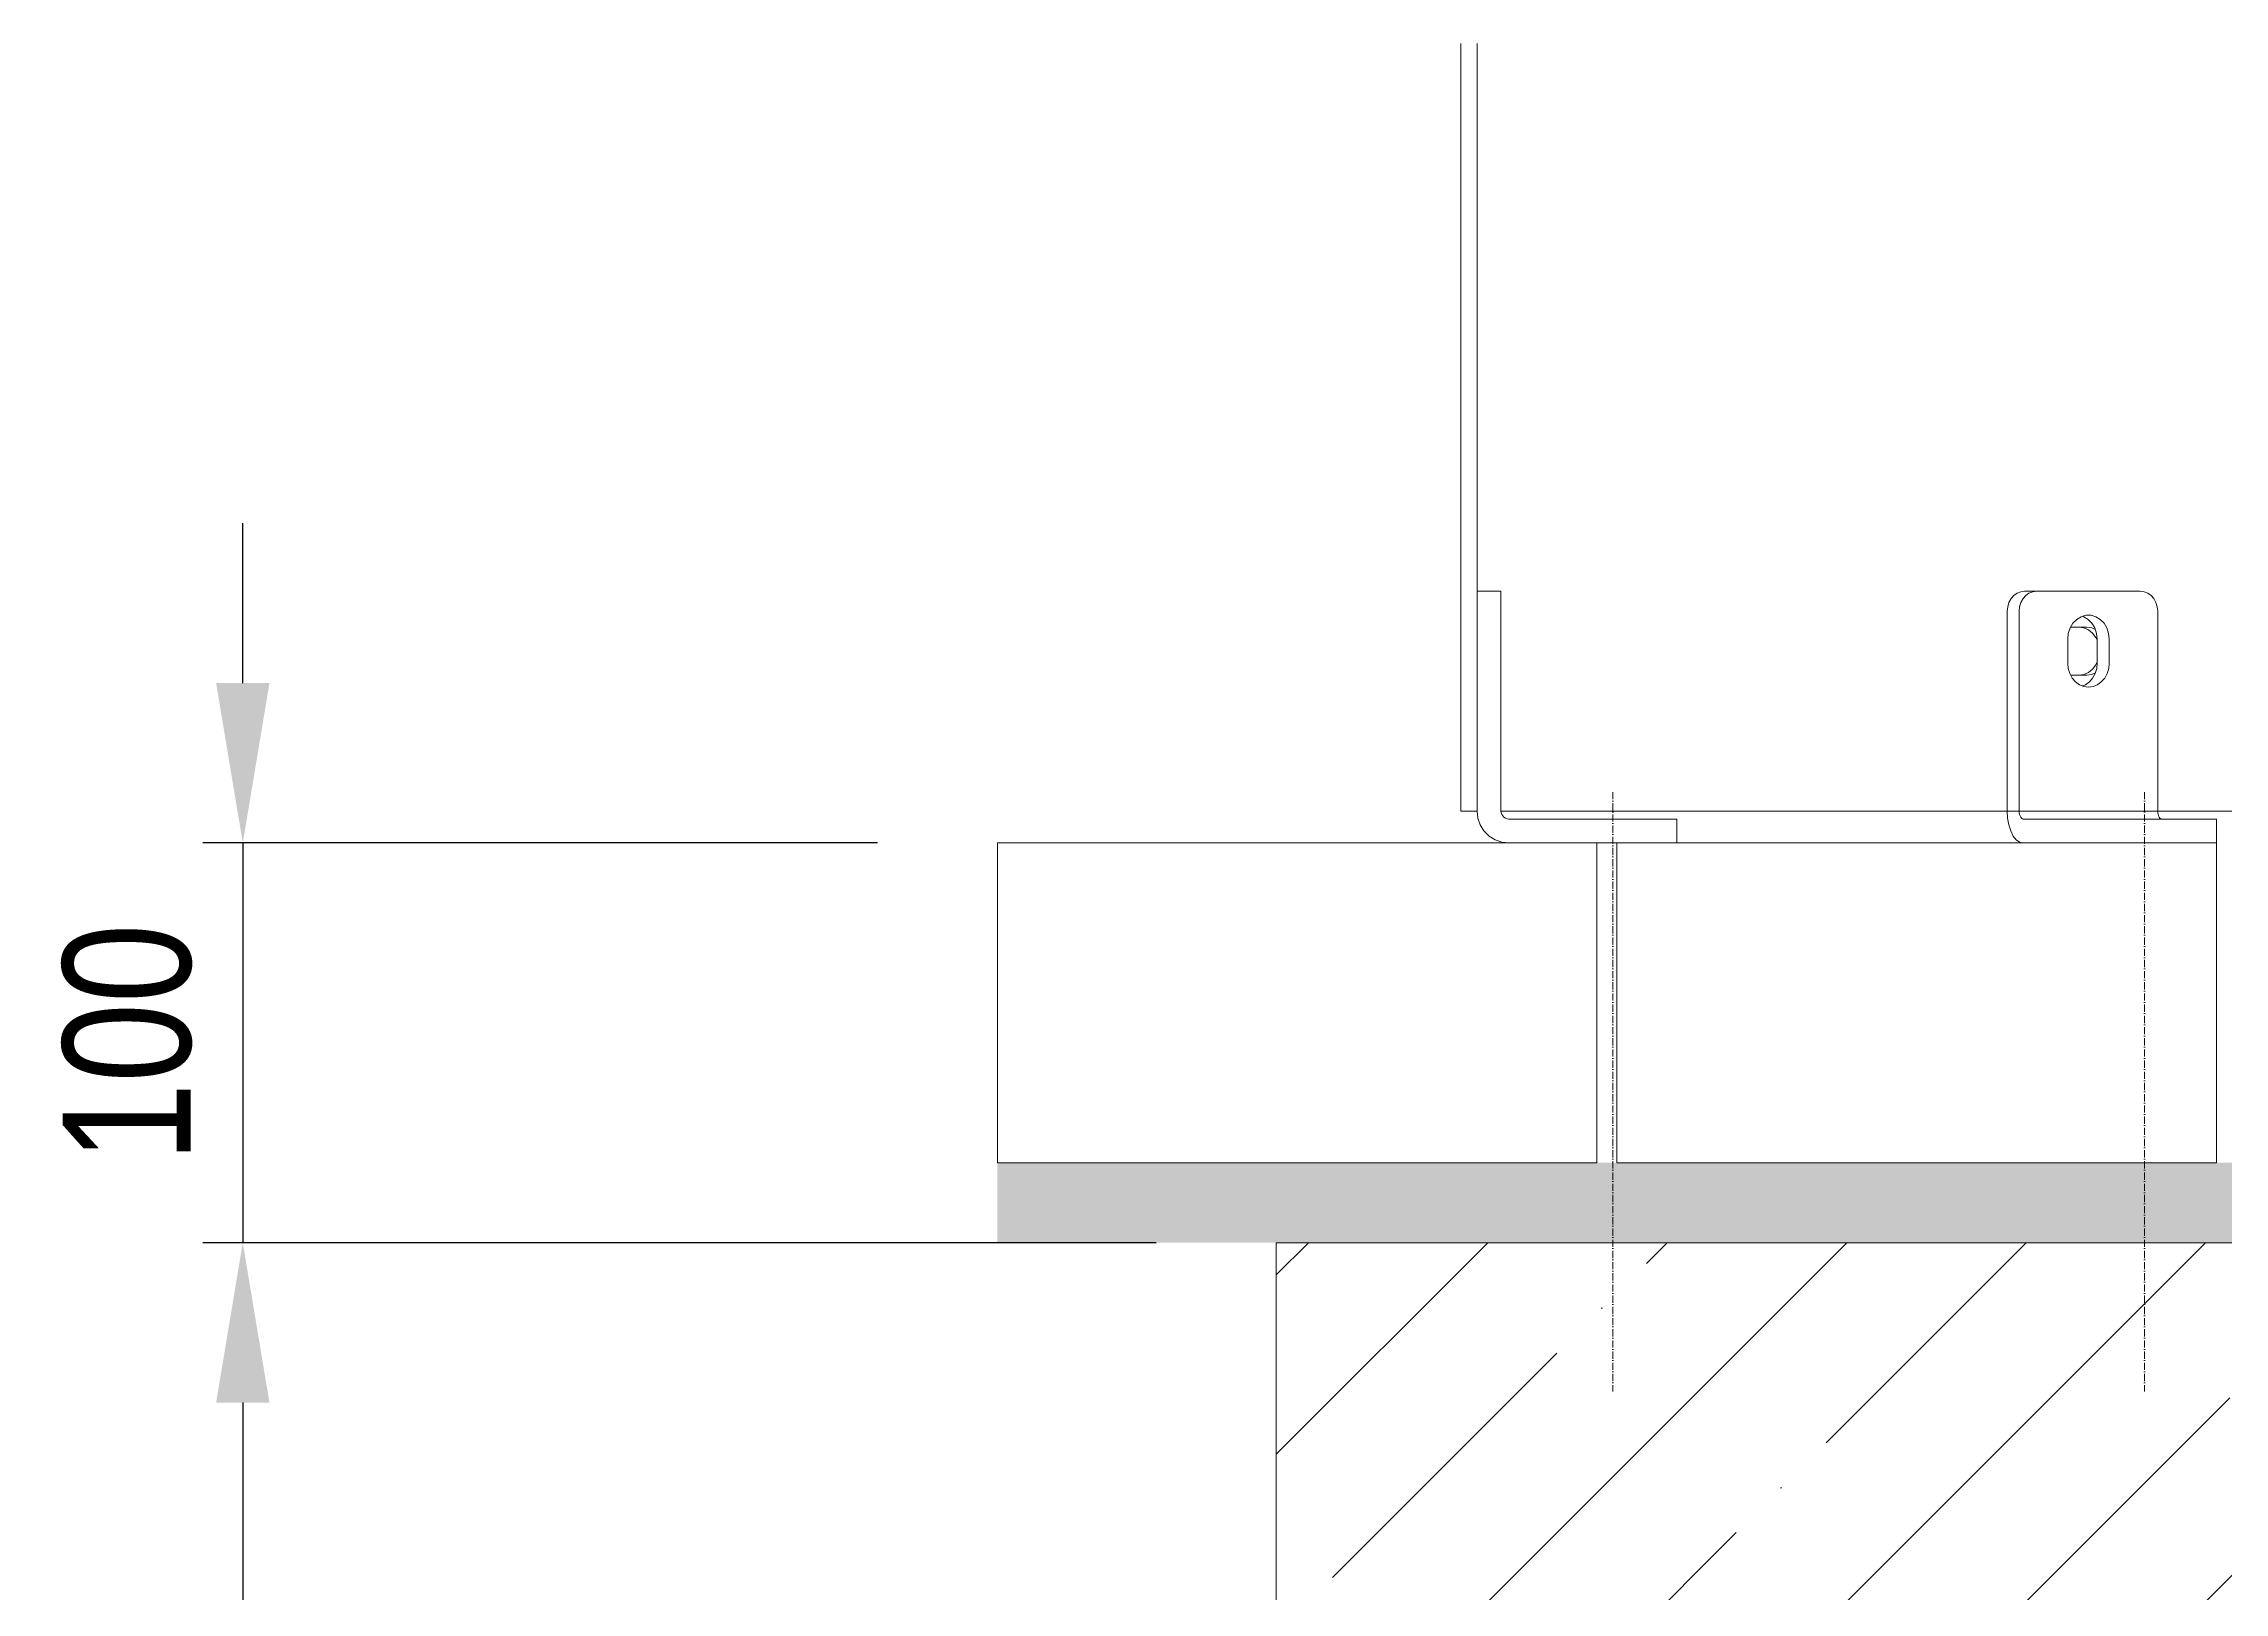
# Model space of a CAD drawing. Header units: millimetres. Extents: x 25115 to 31055, y 5999 to 10199.
# Drawn here: x 27049 to 27594, y 8167 to 8555 of the extents above; entities that cross this region are included whole.
import ezdxf

# ---------------------------------------------------------------- set-up
doc = ezdxf.new("R2010")
doc.units = ezdxf.units.MM
doc.header["$LTSCALE"] = 0.3
doc.linetypes.add('ACAD_ISO10W100', pattern=[18.5, 12, -3, 0.5, -3])
doc.linetypes.add('INCONTINUOUS', pattern=[200000.001, 200000, -0.001])
for name, color, linetype, lineweight in [('KOTY', 3, 'INCONTINUOUS', 9), ('OSY', 7, 'ACAD_ISO10W100', 15), ('Visible', 7, 'Continuous', 18)]:
    doc.layers.add(name, color=color, linetype=linetype, lineweight=lineweight)
doc.layers.add('SRAFY', color=7, linetype='Continuous', lineweight=9, true_color=0x5b5b5b)
doc.styles.add('SEACAD_Arial', font='arial.ttf', dxfattribs={"width": 0.8})
doc.dimstyles.new('ISO-25', dxfattribs={"dimtxt": 1.6, "dimasz": 2, "dimexe": 0.5, "dimexo": 1.5, "dimtad": 1, "dimdec": 0, "dimtxsty": 'SEACAD_Arial', "dimcen": 2, "dimadec": 0, "dimazin": 0, "dimtfac": 1, "dimtdec": 0, "dimtmove": 0, "dimatfit": 3, "dimfxl": 1, "dimarcsym": 0})

# ---------------------------------------------------------------- blocks, each defined once
blk = doc.blocks.new('*D431')
at = {"layer": 'Defpoints', "color": 0}
for p in [(27287.37, 8354.87), (27098.57, 8254.87), (27357.13, 8254.87)]:
    blk.add_point(p, dxfattribs=at)
at = {"layer": 'KOTY', "color": 0, "lineweight": -2}
for p, q in [((27098.57, 8394.87), (27098.57, 8434.87)), ((27257.37, 8354.87), (27088.57, 8354.87)), ((27098.57, 8354.87), (27098.57, 8254.87)), ((27327.13, 8254.87), (27088.57, 8254.87)), ((27098.57, 8214.87), (27098.57, 8174.87))]:
    blk.add_line(p, q, dxfattribs=at)
at = {"layer": 'KOTY', "color": 0}
for points in [[(27091.9, 8394.87), (27105.23, 8394.87), (27098.57, 8354.87)], [(27105.23, 8214.87), (27091.9, 8214.87), (27098.57, 8254.87)]]:
    blk.add_solid(points, dxfattribs=at)
at = {"layer": 'KOTY', "color": 0, "insert": (27069.73, 8304.87), "char_height": 32, "attachment_point": 5, "rotation": 90, "style": 'SEACAD_Arial'}
blk.add_mtext('100', dxfattribs=at)
blk = doc.blocks.new('*D430')
at = {"layer": 'Defpoints', "color": 0}
for p in [(27357.13, 8254.87), (27098.57, 7954.87), (27357.13, 7954.87)]:
    blk.add_point(p, dxfattribs=at)
at = {"layer": 'KOTY', "color": 0, "lineweight": -2}
for p, q in [((27327.13, 8254.87), (27088.57, 8254.87)), ((27098.57, 8214.87), (27098.57, 7994.87)), ((27327.13, 7954.87), (27088.57, 7954.87))]:
    blk.add_line(p, q, dxfattribs=at)
at = {"layer": 'KOTY', "color": 0}
for points in [[(27105.23, 8214.87), (27091.9, 8214.87), (27098.57, 8254.87)], [(27091.9, 7994.87), (27105.23, 7994.87), (27098.57, 7954.87)]]:
    blk.add_solid(points, dxfattribs=at)
at = {"layer": 'KOTY', "color": 0, "insert": (27069.73, 8104.87), "char_height": 32, "attachment_point": 5, "rotation": 90, "style": 'SEACAD_Arial'}
blk.add_mtext('300', dxfattribs=at)

msp = doc.modelspace()

# ---------------------------------------------------------------- hatches: boundary and pattern name
at = {"layer": 'SRAFY'}
h = msp.add_hatch(dxfattribs=at)
h.set_pattern_fill('AR-SAND', color=256, scale=0.5, style=0)
h.set_pattern_definition([(37.5, (2639.349, 3207.029), (-0.800016, 24.470662), [0, -19.304, 0, -21.59, 0, -20.6375]), (7.5, (2639.35, 3207.03), (22.476164, 35.841255), [0, -10.414, 0, -17.399, 0, -6.6675]), (327.5, (2623.728, 3207.029), (39.549619, 0.07186), [0, -6.35, 0, -22.86, 0, -29.845]), (317.5, (2623.728, 3207.03), (38.177823, 11.146466), [0, -3.175, 0, -14.986, 0, -17.145])])
h.paths.add_polyline_path([(27198.2, 8274.87), (27282.66, 8274.87), (27282.66, 8254.87), (27132.66, 8254.87), (27287.37, 8254.87), (27287.37, 8274.87), (27193.2, 8274.87)])
h.paths.add_polyline_path([(27282.66, 8274.87), (27348.2, 8274.87), (27353.2, 8274.87), (27503.2, 8274.87), (27508.2, 8274.87), (27658.2, 8274.87), (27663.2, 8274.87), (27813.2, 8274.87), (27818.2, 8274.87), (27968.2, 8274.87), (27972.23, 8274.87), (28122.23, 8274.87), (28127.23, 8274.87), (28277.23, 8274.87), (28135.43, 8274.87), (28135.04, 8274.87), (28285.82, 8274.87), (28210.43, 8274.87), (28210.43, 8254.87), (27432.66, 8254.87), (27282.66, 8254.87)])
h = msp.add_hatch(dxfattribs=at)
h.set_pattern_fill('ANSI35', color=8, scale=10, style=0)
h.set_pattern_definition([(45, (2956.124, 2839.05), (-44.90128, 44.90128), []), (45, (3001.026, 2839.05), (-44.90128, 44.90128), [79.375, -15.875, 0, -15.875])])
h.paths.add_polyline_path([(27357.13, 8254.87), (28057.13, 8254.87), (28057.13, 7954.87), (27357.13, 7954.87)])

# ---------------------------------------------------------------- linework, layer by layer
at = {"layer": 'OSY', "ltscale": 0.5}
for p, q in [((27441.39, 8367.62), (27441.39, 8217.62)), ((27574.37, 8367.62), (27574.37, 8217.62))]:
    msp.add_line(p, q, dxfattribs=at)
at = {"layer": 'SRAFY', "linetype": 'Continuous'}
for p, q in [((27437.37, 8354.87), (27287.37, 8354.87)), ((27287.37, 8354.87), (27287.37, 8274.87)), ((27437.37, 8274.87), (27437.37, 8354.87)), ((27592.37, 8354.87), (27442.37, 8354.87)), ((27442.37, 8354.87), (27442.37, 8274.87)), ((27592.37, 8274.87), (27592.37, 8354.87)), ((27287.37, 8274.87), (27437.37, 8274.87)), ((27442.37, 8274.87), (27592.37, 8274.87))]:
    msp.add_line(p, q, dxfattribs=at)
at = {"layer": 'SRAFY'}
msp.add_lwpolyline([(27357.13, 8254.87), (28057.13, 8254.87), (28057.13, 7954.87), (27357.13, 7954.87)], close=True, dxfattribs=at)
at = {"layer": 'Visible', "color": 0}
for p, q in [((27403.37, 8554.87), (27403.37, 8382.87)), ((27407.39, 8554.87), (27407.39, 8412.85)), ((27407.39, 8554.87), (27407.39, 8382.87)), ((27407.39, 8417.87), (27413.37, 8417.87)), ((27413.37, 8417.87), (27413.37, 8417.73)), ((27413.37, 8417.73), (27413.37, 8417.37)), ((27413.37, 8417.37), (27413.37, 8416.77)), ((27413.37, 8416.77), (27413.37, 8416.01)), ((27413.37, 8416.01), (27413.37, 8415.03)), ((27413.37, 8415.03), (27413.37, 8413.99)), ((27413.37, 8413.99), (27413.37, 8412.85)), ((27540.07, 8412.85), (27540.17, 8413.99)), ((27540.17, 8413.99), (27540.47, 8415.03)), ((27540.47, 8415.03), (27540.99, 8416.01)), ((27540.99, 8416.01), (27541.69, 8416.77)), ((27541.69, 8416.77), (27542.51, 8417.37)), ((27542.51, 8417.37), (27543.41, 8417.73)), ((27543.15, 8413.99), (27543.03, 8412.85)), ((27543.47, 8415.03), (27543.15, 8413.99)), ((27543.41, 8417.73), (27544.39, 8417.87)), ((27544.01, 8416.01), (27543.47, 8415.03)), ((27544.69, 8416.77), (27544.01, 8416.01)), ((27544.39, 8417.87), (27547.39, 8417.87)), ((27545.49, 8417.37), (27544.69, 8416.77)), ((27546.43, 8417.73), (27545.49, 8417.37)), ((27547.39, 8417.87), (27546.43, 8417.73)), ((27547.39, 8417.87), (27573.35, 8417.87)), ((27574.31, 8417.73), (27573.35, 8417.87)), ((27575.23, 8417.37), (27574.31, 8417.73)), ((27576.05, 8416.77), (27575.23, 8417.37)), ((27576.75, 8416.01), (27576.05, 8416.77)), ((27577.27, 8415.03), (27576.75, 8416.01)), ((27577.57, 8413.99), (27577.27, 8415.03)), ((27577.69, 8412.85), (27577.57, 8413.99)), ((27413.37, 8362.85), (27413.37, 8412.85)), ((27540.07, 8362.85), (27540.07, 8412.85)), ((27543.03, 8362.85), (27543.03, 8412.85)), ((27555.77, 8408.67), (27555.33, 8407.31)), ((27556.49, 8409.85), (27555.77, 8408.67)), ((27555.91, 8408.87), (27559.95, 8408.87)), ((27557.43, 8410.81), (27556.49, 8409.85)), ((27558.53, 8411.47), (27557.43, 8410.81)), ((27557.97, 8408.87), (27559.21, 8408.69)), ((27559.73, 8411.83), (27558.53, 8411.47)), ((27559.21, 8411.47), (27558.85, 8411.59)), ((27560.31, 8410.81), (27559.21, 8411.47)), ((27559.21, 8408.69), (27560.37, 8408.17)), ((27560.37, 8411.87), (27559.73, 8411.83)), ((27559.95, 8408.87), (27561.19, 8408.69)), ((27561.25, 8409.85), (27560.31, 8410.81)), ((27561.01, 8411.83), (27560.37, 8411.87)), ((27562.23, 8411.47), (27561.01, 8411.83)), ((27561.19, 8408.69), (27562.09, 8408.31)), ((27561.97, 8408.67), (27561.25, 8409.85)), ((27562.41, 8407.31), (27561.97, 8408.67)), ((27563.33, 8410.81), (27562.23, 8411.47)), ((27564.27, 8409.85), (27563.33, 8410.81)), ((27564.97, 8408.67), (27564.27, 8409.85)), ((27565.41, 8407.31), (27564.97, 8408.67)), ((27577.69, 8412.85), (27577.69, 8362.85)), ((27555.33, 8407.31), (27555.17, 8405.85)), ((27555.17, 8405.85), (27555.17, 8399.87)), ((27560.37, 8408.17), (27561.41, 8407.37)), ((27561.41, 8407.37), (27562.25, 8406.27)), ((27562.25, 8406.27), (27562.57, 8405.59)), ((27562.57, 8405.85), (27562.41, 8407.31)), ((27562.57, 8399.87), (27562.57, 8405.85)), ((27565.55, 8405.85), (27565.41, 8407.31)), ((27565.55, 8399.87), (27565.55, 8405.85)), ((27555.17, 8399.87), (27555.31, 8398.53)), ((27555.31, 8398.53), (27555.69, 8397.25)), ((27561.41, 8398.39), (27560.37, 8397.55)), ((27562.25, 8399.47), (27561.41, 8398.39)), ((27562.05, 8397.25), (27562.45, 8398.53)), ((27562.57, 8400.17), (27562.25, 8399.47)), ((27562.45, 8398.53), (27562.57, 8399.87)), ((27565.05, 8397.25), (27565.45, 8398.53)), ((27565.45, 8398.53), (27565.55, 8399.87)), ((27555.69, 8397.25), (27556.29, 8396.13)), ((27559.95, 8396.87), (27555.91, 8396.87)), ((27556.29, 8396.13), (27557.13, 8395.19)), ((27557.13, 8395.19), (27558.11, 8394.47)), ((27559.21, 8397.03), (27557.97, 8396.87)), ((27558.11, 8394.47), (27559.21, 8394.03)), ((27558.85, 8394.17), (27559.63, 8394.47)), ((27560.37, 8397.55), (27559.21, 8397.03)), ((27559.21, 8394.03), (27560.37, 8393.87)), ((27559.63, 8394.47), (27560.63, 8395.19)), ((27561.19, 8397.03), (27559.95, 8396.87)), ((27560.37, 8393.87), (27561.53, 8394.03)), ((27560.63, 8395.19), (27561.41, 8396.13)), ((27562.11, 8397.43), (27561.19, 8397.03)), ((27561.41, 8396.13), (27562.05, 8397.25)), ((27561.53, 8394.03), (27562.63, 8394.47)), ((27562.63, 8394.47), (27563.59, 8395.19)), ((27563.59, 8395.19), (27564.43, 8396.13)), ((27564.43, 8396.13), (27565.05, 8397.25)), ((27403.37, 8378.43), (27403.37, 8382.87)), ((27407.39, 8382.87), (27407.39, 8378.43)), ((27407.39, 8363.39), (27407.39, 8382.87)), ((27403.37, 8374.19), (27403.37, 8378.43)), ((27407.39, 8378.43), (27407.39, 8374.19)), ((27403.37, 8370.41), (27403.37, 8374.19)), ((27403.37, 8367.25), (27403.37, 8370.41)), ((27407.39, 8374.19), (27407.39, 8370.41)), ((27407.39, 8370.41), (27407.39, 8367.25)), ((27403.37, 8364.85), (27403.37, 8367.25)), ((27403.37, 8363.39), (27403.37, 8364.85)), ((27407.39, 8367.25), (27407.39, 8364.85)), ((27407.39, 8364.85), (27407.39, 8363.39)), ((27403.37, 8362.85), (27403.37, 8363.39)), ((27407.39, 8362.85), (27403.37, 8362.85)), ((27407.39, 8363.39), (27407.39, 8362.85)), ((27407.39, 8362.85), (27407.57, 8361.09)), ((27407.57, 8361.09), (27408.15, 8359.39)), ((27408.15, 8359.39), (27409.11, 8357.87)), ((27413.37, 8362.85), (27703.35, 8362.85)), ((27413.37, 8362.85), (27413.43, 8362.43)), ((27413.43, 8362.43), (27413.55, 8362.01)), ((27413.55, 8362.01), (27413.81, 8361.63)), ((27413.81, 8361.63), (27414.13, 8361.33)), ((27414.13, 8361.33), (27414.49, 8361.07)), ((27414.49, 8361.07), (27414.93, 8360.93)), ((27414.93, 8360.93), (27415.37, 8360.87)), ((27415.37, 8360.87), (27437.37, 8360.87)), ((27437.37, 8360.87), (27441.81, 8360.87)), ((27441.81, 8360.87), (27446.05, 8360.87)), ((27446.05, 8360.87), (27449.83, 8360.87)), ((27449.83, 8360.87), (27452.99, 8360.87)), ((27452.99, 8360.87), (27455.39, 8360.87)), ((27455.39, 8360.87), (27456.85, 8360.87)), ((27456.85, 8360.87), (27457.37, 8360.87)), ((27457.37, 8360.87), (27457.37, 8354.87)), ((27540.07, 8362.85), (27540.15, 8361.09)), ((27540.15, 8361.09), (27540.45, 8359.39)), ((27540.45, 8359.39), (27540.91, 8357.87)), ((27543.03, 8362.85), (27543.07, 8362.43)), ((27543.07, 8362.43), (27543.15, 8362.01)), ((27543.15, 8362.01), (27543.25, 8361.63)), ((27543.25, 8361.63), (27543.41, 8361.33)), ((27543.41, 8361.33), (27543.61, 8361.07)), ((27543.61, 8361.07), (27543.83, 8360.93)), ((27543.83, 8360.93), (27544.05, 8360.87)), ((27544.05, 8360.87), (27555.05, 8360.87)), ((27555.05, 8360.87), (27578.11, 8360.87)), ((27555.05, 8360.87), (27557.71, 8360.87)), ((27557.71, 8360.87), (27561.11, 8360.87)), ((27561.11, 8360.87), (27565.05, 8360.87)), ((27565.05, 8360.87), (27569.39, 8360.87)), ((27569.39, 8360.87), (27573.87, 8360.87)), ((27573.87, 8360.87), (27578.27, 8360.87)), ((27577.71, 8362.43), (27577.69, 8362.85)), ((27577.79, 8362.01), (27577.71, 8362.43)), ((27577.91, 8361.63), (27577.79, 8362.01)), ((27578.07, 8361.33), (27577.91, 8361.63)), ((27578.27, 8361.07), (27578.07, 8361.33)), ((27578.47, 8360.93), (27578.27, 8361.07)), ((27578.27, 8360.87), (27582.37, 8360.87)), ((27578.69, 8360.87), (27578.47, 8360.93)), ((27582.37, 8360.87), (27585.97, 8360.87)), ((27585.97, 8360.87), (27588.91, 8360.87)), ((27588.91, 8360.87), (27590.99, 8360.87)), ((27590.99, 8360.87), (27592.15, 8360.87)), ((27592.15, 8360.87), (27592.37, 8360.87)), ((27592.37, 8358.87), (27592.37, 8360.87)), ((27409.11, 8357.87), (27410.39, 8356.61)), ((27410.39, 8356.61), (27411.91, 8355.67)), ((27411.91, 8355.67), (27413.59, 8355.07)), ((27413.59, 8355.07), (27415.37, 8354.87)), ((27415.37, 8354.87), (27437.37, 8354.87)), ((27441.81, 8354.87), (27437.37, 8354.87)), ((27446.05, 8354.87), (27441.81, 8354.87)), ((27449.83, 8354.87), (27446.05, 8354.87)), ((27452.99, 8354.87), (27449.83, 8354.87)), ((27455.39, 8354.87), (27452.99, 8354.87)), ((27456.85, 8354.87), (27455.39, 8354.87)), ((27457.37, 8354.87), (27456.85, 8354.87)), ((27540.91, 8357.87), (27541.55, 8356.61)), ((27541.55, 8356.61), (27542.31, 8355.67)), ((27542.31, 8355.67), (27543.15, 8355.07)), ((27543.15, 8355.07), (27544.05, 8354.87)), ((27544.05, 8354.87), (27555.05, 8354.87)), ((27557.71, 8354.87), (27555.05, 8354.87)), ((27561.11, 8354.87), (27557.71, 8354.87)), ((27565.05, 8354.87), (27561.11, 8354.87)), ((27569.39, 8354.87), (27565.05, 8354.87)), ((27573.87, 8354.87), (27569.39, 8354.87)), ((27578.27, 8354.87), (27573.87, 8354.87)), ((27582.37, 8354.87), (27578.27, 8354.87)), ((27585.97, 8354.87), (27582.37, 8354.87)), ((27588.91, 8354.87), (27585.97, 8354.87)), ((27590.99, 8354.87), (27588.91, 8354.87)), ((27592.15, 8354.87), (27590.99, 8354.87)), ((27592.37, 8354.87), (27592.15, 8354.87)), ((27592.37, 8358.87), (27592.37, 8354.87))]:
    msp.add_line(p, q, dxfattribs=at)

# ---------------------------------------------------------------- dimensions: what is measured, and where the dimension line sits
at = {"layer": 'KOTY'}
for base, p1, p2, picture, middle in [((27098.57, 8254.87), (27287.37, 8354.87), (27357.13, 8254.87), '*D431', (27069.73, 8304.87)), ((27098.57, 7954.87), (27357.13, 8254.87), (27357.13, 7954.87), '*D430', (27069.73, 8104.87))]:
    dim = msp.add_linear_dim(base=base, p1=p1, p2=p2, angle=90, dimstyle='ISO-25', override={"dimlfac": 1, "dimtxsty": 'SEACAD_Arial', "dimsah": 1, "dimtolj": 0}, dxfattribs=at)
    dim.commit()
    dim.dimension.update_dxf_attribs({"geometry": picture, "text_midpoint": middle})

doc.saveas('drawing.dxf')
